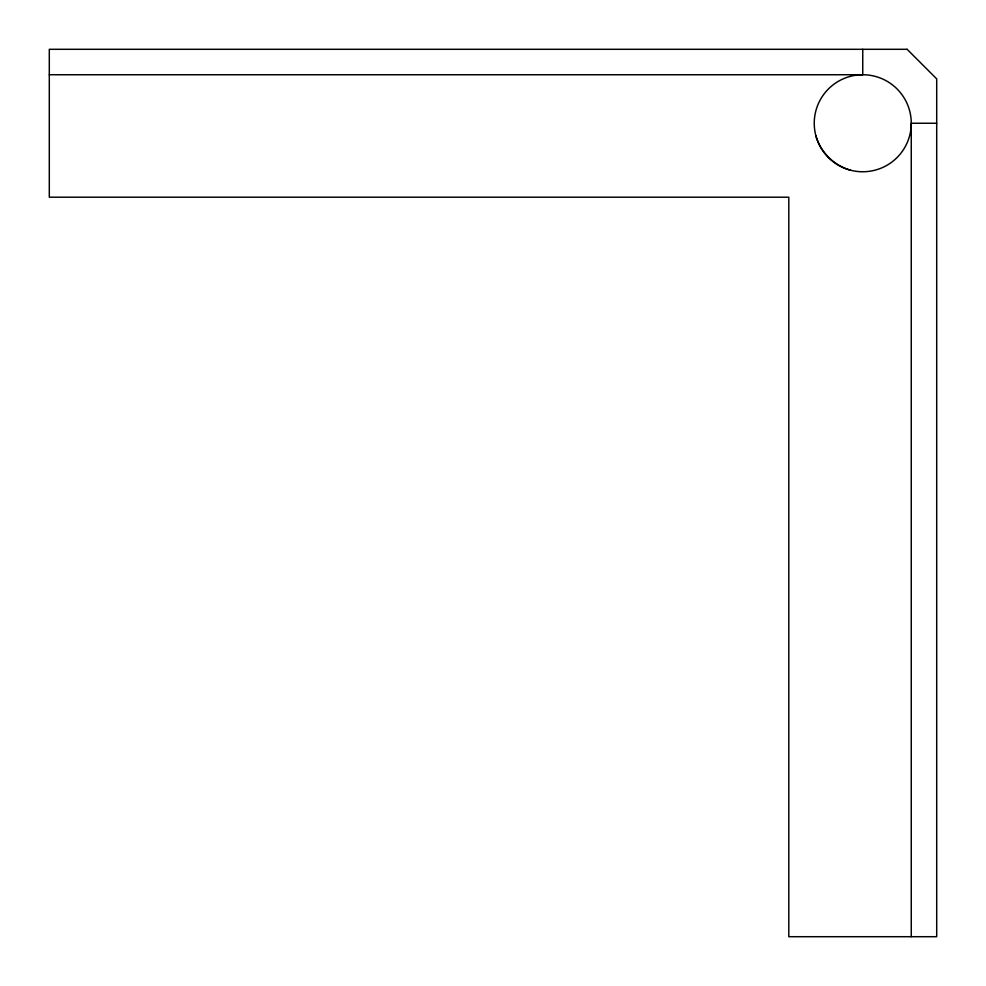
<?xml version="1.0" encoding="UTF-8"?>
<svg xmlns="http://www.w3.org/2000/svg" width="986" height="986" viewBox="0 0 986 986"><rect width="100%" height="100%" fill="white"/><g stroke="black" fill="none" stroke-linecap="round" stroke-linejoin="round"><path stroke-width="1.48" d="M49.3 74.739L862.75 74.739L862.75 49.3M936.7 123.25L911.261 123.25L911.261 936.7M850.191 170.11C833.774 165.414 820.586 152.226 815.89 135.809M907.12 49.3L49.3 49.3L49.3 197.2L788.8 197.2L788.8 936.7L936.7 936.7L936.7 78.88L907.12 49.3M828.45 157.55A48.511 48.511 0 0 0 909.61 135.809A48.511 48.511 0 0 0 850.191 76.39A48.511 48.511 0 0 0 828.45 157.55"/></g></svg>
